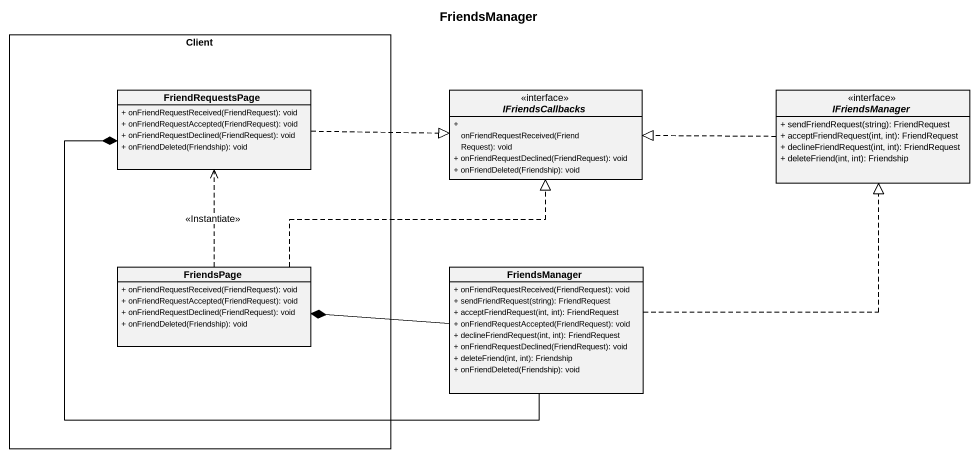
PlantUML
@startuml
title FriendsManager
hide circle
hide empty members
skinparam classAttributeIconSize 0
rectangle Client {
  class FriendRequestsPage {
    + onFriendRequestReceived(FriendRequest): void
    + onFriendRequestAccepted(FriendRequest): void
    + onFriendRequestDeclined(FriendRequest): void
    + onFriendDeleted(Friendship): void
  }
  class FriendsPage {
    + onFriendRequestReceived(FriendRequest): void
    + onFriendRequestAccepted(FriendRequest): void
    + onFriendRequestDeclined(FriendRequest): void
    + onFriendDeleted(Friendship): void
  }
}
interface IFriendsCallbacks {
  + onFriendRequestReceived(FriendRequest): void
  + onFriendRequestDeclined(FriendRequest): void
  + onFriendDeleted(Friendship): void
}
interface IFriendsManager {
  + sendFriendRequest(string): FriendRequest
  + acceptFriendRequest(int, int): FriendRequest
  + declineFriendRequest(int, int): FriendRequest
  + deleteFriend(int, int): Friendship
}
class FriendsManager {
  + onFriendRequestReceived(FriendRequest): void
  + sendFriendRequest(string): FriendRequest
  + acceptFriendRequest(int, int): FriendRequest
  + onFriendRequestAccepted(FriendRequest): void
  + declineFriendRequest(int, int): FriendRequest
  + onFriendRequestDeclined(FriendRequest): void
  + deleteFriend(int, int): Friendship
  + onFriendDeleted(Friendship): void
}
FriendRequestsPage .right.|> IFriendsCallbacks
IFriendsManager .left.|> IFriendsCallbacks
FriendsPage .up.> FriendRequestsPage : <<Instantiate>>
FriendsPage .right.|> IFriendsCallbacks
FriendsManager -up-* FriendRequestsPage
FriendsManager .right.|> IFriendsManager
FriendsManager -left-* FriendsPage
@enduml
